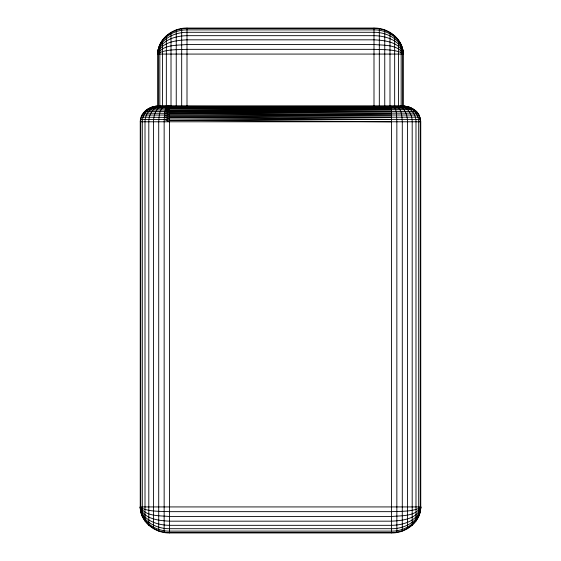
<?xml version="1.0" encoding="UTF-8"?>
<svg xmlns="http://www.w3.org/2000/svg" width="561" height="561" viewBox="0 0 561 561"><rect width="100%" height="100%" fill="white"/><g stroke="black" fill="none" stroke-linecap="round" stroke-linejoin="round"><path stroke-width="0.84" d="M420.259 511.66L420.259 121.786L419.516 116.036C416.746 109.809 409.895 106.12 403.219 106.169L157.781 106.12C149.149 106.001 140.208 112.677 140.25 121.786L140.25 506.927C140.271 522.032 155.067 533.259 169.471 532.95L391.529 532.95C405.933 533.259 420.729 522.032 420.75 506.927L420.75 121.786L419.516 116.036L416.83 111.941L412.447 108.708L148.202 108.708M155.369 106.317L169.471 106.232L166.905 106.317C163.924 110.755 164.52 116.667 164.149 121.786L164.149 532.515M420.259 121.786L420.68 120.384L420.063 119.437L420.07 117.487L419.488 117.165L417.889 113.238L415.617 110.741L409.67 107.27L403.219 106.169L403.219 54.073C403.198 38.968 388.401 27.741 373.998 28.05L187.002 28.05C172.599 27.741 157.802 38.968 157.781 54.073L157.781 106.12L160.397 106.169M418.794 114.612L418.576 115.047L169.471 114.612L164.464 115.047L141.968 115.047M420.455 118.946L420.063 119.437L169.471 118.946L164.191 119.437L140.446 119.437M408.043 106.772L152.802 106.814M165.165 106.169C159.135 108.175 159.114 116.485 158.714 121.786L158.714 531.12M144.64 111.457L164.948 111.457L169.471 110.741L414.27 109.661M163.076 106.169C155.881 106.962 153.511 115.657 153.483 121.786L153.483 528.707M150.39 107.628L391.529 106.814L166.905 106.317L169.471 106.772M161.203 106.169C153.384 106.338 148.63 114.661 148.805 121.786L148.805 525.327M146.281 110.005L391.529 110.005L169.471 108.715M159.689 106.169C151.484 106.064 144.815 113.792 145.011 121.786L145.011 521.169M158.602 106.169C150.152 105.973 142.171 113.175 142.305 121.786L142.305 516.506M157.978 106.169C149.38 105.945 140.678 112.817 140.741 121.786L140.741 511.66M169.471 121.786L164.191 119.437L169.471 120.384L391.529 119.437L141.035 117.165M412.447 108.708L410.287 107.628L166 107.628M415.946 111.457L169.471 111.941L164.948 111.457M169.471 117.487L419.488 117.165M157.781 106.169L403.219 106.169M169.471 106.429L405.393 106.317L410.287 107.628M143.188 113.133L391.529 115.047L169.471 116.036L164.464 115.047M169.471 113.238L417.37 113.133M140.25 121.786L420.75 121.786M391.529 107.628L169.471 107.27L166.435 106.814M391.529 108.708L169.471 107.915L165.6 108.708L169.471 109.661M391.529 111.457L169.471 110.741L165.25 110.005M391.529 113.133L169.471 111.941L164.689 113.133L169.471 114.612M391.529 117.165L169.471 116.036L164.296 117.165L169.471 118.946M169.471 120.384L391.529 121.786M402.398 106.169C410.848 105.973 418.829 113.175 418.695 121.786L418.695 516.506M401.311 106.169C409.516 106.064 416.185 113.792 415.989 121.786L415.989 521.169M399.797 106.169C407.616 106.338 412.37 114.661 412.195 121.786L412.195 525.327M397.924 106.169C405.119 106.962 407.489 115.657 407.517 121.786L407.517 528.707M395.835 106.169C401.865 108.175 401.886 116.485 402.286 121.786L402.286 531.12M393.661 106.169L394.095 106.317C397.076 110.755 396.48 116.667 396.851 121.786L396.851 532.515M402.728 49.34L402.728 106.12M401.164 44.494L401.164 106.12M398.457 39.831L398.457 106.12M394.663 35.673L394.663 106.12M391.529 106.169L391.529 532.95M389.986 32.293L389.986 106.12M384.755 29.88L384.755 106.12M379.32 28.485L379.32 106.12M373.998 28.05L373.998 106.12M187.002 28.05L187.002 106.12M181.68 28.485L181.68 106.12M176.245 29.88L176.245 106.12M171.014 32.293L171.014 106.12M169.471 106.169L169.471 532.95M166.337 35.673L166.337 106.12M162.543 39.831L162.543 106.12M159.836 44.494L159.836 106.12M158.272 49.34L158.272 106.12M158.272 49.417L157.781 54.073L403.219 54.073C403.156 39.046 388.233 28.176 373.998 28.485L187.002 28.485C174.303 28.38 161.119 36.549 158.272 49.417M420.75 506.927C420.687 521.954 405.764 532.824 391.529 532.515L169.471 532.515C155.236 532.824 140.313 521.954 140.25 506.927L420.75 506.927C420.512 521.716 405.238 531.414 391.529 531.12L169.471 531.12C155.762 531.414 140.488 521.716 140.25 506.927L140.741 507.789C149.598 511.92 159.906 511.176 169.471 511.66L391.529 511.66C401.094 511.176 411.402 511.92 420.259 507.789L420.75 506.927C420.119 521.253 404.348 528.904 391.529 528.707L169.471 528.707C156.652 528.904 140.881 521.253 140.25 506.927C145.327 516.779 159.878 515.524 169.471 516.506L391.529 516.506C401.122 515.524 415.673 516.779 420.75 506.927C419.333 520.475 403.177 525.271 391.529 525.327L169.471 525.327C157.823 525.271 141.667 520.475 140.25 506.927C143.083 519.135 159.036 520.657 169.471 521.169L391.529 521.169C401.964 520.657 417.917 519.135 420.75 506.927M158.272 49.67L157.781 54.073L158.272 53.211C167.129 49.08 177.437 49.824 187.002 49.34L373.998 49.34C383.563 49.824 393.871 49.08 402.728 53.211L403.219 54.073C402.98 39.284 387.707 29.586 373.998 29.88L187.002 29.88C174.674 29.803 161.344 37.068 158.272 49.67M158.272 50.111L157.781 54.073C162.858 44.221 177.409 45.476 187.002 44.494L373.998 44.494C383.591 45.476 398.142 44.221 403.219 54.073C402.588 39.747 386.817 32.096 373.998 32.293L187.002 32.293C175.284 32.3 161.799 38.015 158.272 50.111M158.272 50.721L157.781 54.073C160.614 41.865 176.568 40.343 187.002 39.831L373.998 39.831C384.432 40.343 400.386 41.865 403.219 54.073C401.802 40.525 385.645 35.729 373.998 35.673L187.002 35.673C176.056 35.855 162.592 39.501 158.272 50.721M404.797 106.232L403.022 106.169L405.393 106.317L404.797 106.232"/></g></svg>
